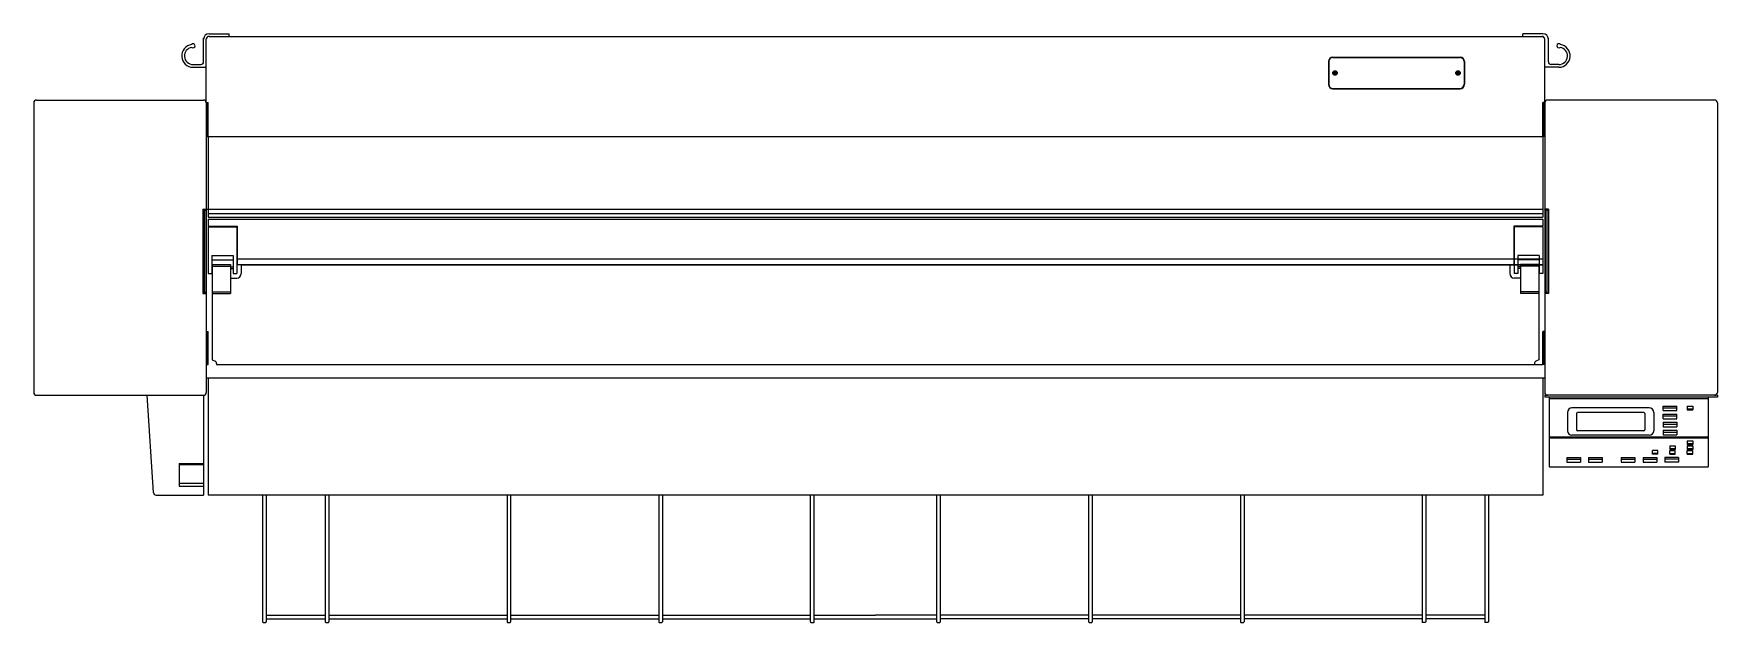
# Model space of a CAD drawing. Extents: x 18.09 to 19.94, y 21.07 to 21.72.
import ezdxf

# ---------------------------------------------------------------- set-up
doc = ezdxf.new("R2010")
doc.units = 0
doc.header["$LTSCALE"] = 0.35
doc.layers.get('0').update_dxf_attribs({"linetype": 'CONTINUOUS'})

msp = doc.modelspace()

# ---------------------------------------------------------------- linework, layer by layer
at = {"color": 0}
for p, q in [((18.2728, 21.6898), (18.2728, 21.7156)), ((18.2758, 21.6838), (18.2758, 21.7147)), ((18.2788, 21.7207), (18.3008, 21.7207)), ((18.2788, 21.7177), (18.3008, 21.7177)), ((18.3008, 21.7177), (18.3008, 21.7207)), ((18.3008, 21.7177), (19.7251, 21.7177)), ((19.7251, 21.7177), (19.7251, 21.7207)), ((19.7471, 21.7207), (19.7251, 21.7207)), ((19.7251, 21.7177), (19.7471, 21.7177)), ((19.7491, 21.6838), (19.7491, 21.7147)), ((19.7531, 21.6898), (19.7531, 21.7156)), ((18.2612, 21.6868), (18.2698, 21.6868)), ((18.2612, 21.6838), (18.2758, 21.6838)), ((18.2758, 21.6447), (18.2758, 21.6838)), ((19.5109, 21.69), (19.5109, 21.665)), ((19.5114, 21.69), (19.5114, 21.665)), ((19.5159, 21.695), (19.6559, 21.695)), ((19.5159, 21.6945), (19.6559, 21.6945)), ((19.6604, 21.69), (19.6604, 21.665)), ((19.6609, 21.69), (19.6609, 21.665)), ((19.7491, 21.6447), (19.7491, 21.6838)), ((19.7646, 21.6838), (19.7501, 21.6838)), ((19.7646, 21.6868), (19.7561, 21.6868)), ((19.5177, 21.678), (19.517, 21.678)), ((19.5177, 21.677), (19.517, 21.677)), ((19.5177, 21.6788), (19.5177, 21.678)), ((19.5177, 21.677), (19.5177, 21.6762)), ((19.5187, 21.6788), (19.5187, 21.678)), ((19.5195, 21.678), (19.5187, 21.678)), ((19.5195, 21.677), (19.5187, 21.677)), ((19.5187, 21.677), (19.5187, 21.6762)), ((19.6523, 21.678), (19.6531, 21.678)), ((19.6523, 21.677), (19.6531, 21.677)), ((19.6531, 21.6788), (19.6531, 21.678)), ((19.6531, 21.677), (19.6531, 21.6762)), ((19.6541, 21.6788), (19.6541, 21.678)), ((19.6541, 21.678), (19.6549, 21.678)), ((19.6541, 21.677), (19.6541, 21.6762)), ((19.6541, 21.677), (19.6549, 21.677)), ((18.0888, 21.6477), (18.2728, 21.6477)), ((19.5159, 21.6605), (19.6559, 21.6605)), ((19.5159, 21.66), (19.6559, 21.66)), ((19.9361, 21.6477), (19.7521, 21.6477)), ((18.0858, 21.6447), (18.0858, 21.3257)), ((18.2758, 21.6448), (18.2778, 21.6448)), ((18.2758, 21.6447), (18.2758, 21.3417)), ((18.2769, 21.6077), (18.2769, 21.6448)), ((18.2778, 21.6077), (18.2778, 21.6448)), ((19.7471, 21.6077), (19.7471, 21.6448)), ((19.7491, 21.6448), (19.7471, 21.6448)), ((19.748, 21.6077), (19.748, 21.6448)), ((19.7491, 21.6447), (19.7491, 21.3417)), ((19.9391, 21.6447), (19.9391, 21.3257)), ((18.2758, 21.6077), (18.2778, 21.6077)), ((18.2778, 21.6077), (18.2778, 21.5187)), ((18.2778, 21.6077), (19.7471, 21.6077)), ((19.7471, 21.6077), (19.7471, 21.5187)), ((19.7491, 21.6077), (19.7471, 21.6077)), ((18.2718, 21.5277), (18.2758, 21.5277)), ((18.2718, 21.5277), (18.2718, 21.4347)), ((18.2735, 21.5264), (18.2718, 21.5277)), ((18.2735, 21.5264), (18.2753, 21.5264)), ((18.2735, 21.5264), (18.2735, 21.4361)), ((18.2753, 21.5264), (18.2758, 21.5277)), ((18.2753, 21.5264), (18.2753, 21.4361)), ((18.2758, 21.5277), (19.7471, 21.5277)), ((18.2778, 21.5227), (19.7471, 21.5227)), ((18.2778, 21.5187), (19.7471, 21.5187)), ((19.7495, 21.5264), (19.7491, 21.5277)), ((19.7531, 21.5277), (19.7491, 21.5277)), ((19.7495, 21.5264), (19.7495, 21.4361)), ((19.7513, 21.5264), (19.7495, 21.5264)), ((19.7513, 21.5264), (19.7531, 21.5277)), ((19.7513, 21.5264), (19.7513, 21.4361)), ((19.7531, 21.5277), (19.7531, 21.4347)), ((18.2778, 21.5167), (19.7471, 21.5167)), ((18.2778, 21.5167), (18.2778, 21.5087)), ((18.2778, 21.5087), (18.3098, 21.5087)), ((18.2778, 21.5082), (18.3093, 21.5082)), ((18.2778, 21.5082), (18.2778, 21.4567)), ((18.3093, 21.5082), (18.3093, 21.4567)), ((18.3098, 21.5087), (18.3098, 21.4667)), ((19.7151, 21.5087), (19.7151, 21.4667)), ((19.7471, 21.5087), (19.7151, 21.5087)), ((19.7471, 21.5082), (19.7156, 21.5082)), ((19.7156, 21.5082), (19.7156, 21.4567)), ((19.7471, 21.5167), (19.7471, 21.5087)), ((19.7471, 21.5082), (19.7471, 21.4567)), ((18.2818, 21.4767), (18.2818, 21.4567)), ((18.2818, 21.4767), (18.3053, 21.4767)), ((18.2818, 21.4717), (18.3053, 21.4717)), ((18.2823, 21.4667), (18.3023, 21.4667)), ((18.2823, 21.4667), (18.2823, 21.4347)), ((18.2823, 21.4647), (18.3023, 21.4647)), ((18.3023, 21.4667), (18.3023, 21.4347)), ((18.3023, 21.4641), (18.3053, 21.4641)), ((18.3023, 21.4621), (18.3053, 21.4621)), ((18.3053, 21.4767), (18.3053, 21.4567)), ((18.3093, 21.4667), (19.7471, 21.4667)), ((18.3098, 21.4727), (19.7471, 21.4727)), ((18.3143, 21.4662), (18.3143, 21.4567)), ((18.3143, 21.4662), (19.7471, 21.4662)), ((19.7106, 21.4662), (19.7106, 21.4567)), ((19.7431, 21.4767), (19.7196, 21.4767)), ((19.7196, 21.4767), (19.7196, 21.4567)), ((19.7431, 21.4717), (19.7196, 21.4717)), ((19.7226, 21.4641), (19.7196, 21.4641)), ((19.7226, 21.4621), (19.7196, 21.4621)), ((19.7226, 21.4667), (19.7226, 21.4347)), ((19.7426, 21.4667), (19.7226, 21.4667)), ((19.7426, 21.4647), (19.7226, 21.4647)), ((19.7426, 21.4667), (19.7426, 21.4347)), ((19.7431, 21.4767), (19.7431, 21.4567)), ((18.2778, 21.4567), (18.2818, 21.4567)), ((18.3023, 21.4517), (18.3093, 21.4517)), ((18.3053, 21.4567), (18.3093, 21.4567)), ((19.7196, 21.4567), (19.7156, 21.4567)), ((19.7226, 21.4517), (19.7156, 21.4517)), ((19.7471, 21.4567), (19.7431, 21.4567)), ((18.2735, 21.4361), (18.2718, 21.4347)), ((18.2718, 21.4347), (18.2758, 21.4347)), ((18.2735, 21.4361), (18.2753, 21.4361)), ((18.2753, 21.4361), (18.2758, 21.4347)), ((18.2823, 21.4367), (18.3023, 21.4367)), ((18.2823, 21.4347), (18.2823, 21.3617)), ((18.2823, 21.4347), (18.3023, 21.4347)), ((19.7426, 21.4367), (19.7226, 21.4367)), ((19.7426, 21.4347), (19.7226, 21.4347)), ((19.7426, 21.4347), (19.7426, 21.3617)), ((19.7495, 21.4361), (19.7491, 21.4347)), ((19.7531, 21.4347), (19.7491, 21.4347)), ((19.7513, 21.4361), (19.7495, 21.4361)), ((19.7513, 21.4361), (19.7531, 21.4347)), ((18.2758, 21.393), (18.2778, 21.393)), ((18.2769, 21.3567), (18.2769, 21.393)), ((18.2778, 21.3567), (18.2778, 21.393)), ((19.7491, 21.393), (19.7471, 21.393)), ((19.7471, 21.3567), (19.7471, 21.393)), ((19.748, 21.3567), (19.748, 21.393)), ((18.2758, 21.3567), (18.2778, 21.3567)), ((18.2823, 21.3617), (18.2854, 21.3602)), ((18.2871, 21.3575), (18.2871, 21.3567)), ((18.2871, 21.3567), (19.7471, 21.3567)), ((19.7378, 21.3575), (19.7378, 21.3567)), ((19.7426, 21.3617), (19.7394, 21.3602)), ((19.7491, 21.3567), (19.7471, 21.3567)), ((18.2758, 21.3417), (18.2778, 21.3417)), ((18.2758, 21.3417), (18.2758, 21.3257)), ((18.2778, 21.3417), (18.2778, 21.2127)), ((18.2778, 21.3417), (19.7471, 21.3417)), ((19.7471, 21.3417), (19.7471, 21.2127)), ((19.7471, 21.3417), (19.7491, 21.3417)), ((19.7491, 21.3417), (19.7491, 21.3257)), ((18.0888, 21.3227), (18.2108, 21.3227)), ((18.2176, 21.2155), (18.2108, 21.3227)), ((18.2108, 21.3227), (18.2728, 21.3227)), ((18.2728, 21.3227), (18.2728, 21.2127)), ((19.7491, 21.3227), (19.7491, 21.3207)), ((19.7521, 21.3227), (19.7491, 21.3227)), ((19.7541, 21.3207), (19.7491, 21.3207)), ((19.9361, 21.3227), (19.7521, 21.3227)), ((19.7541, 21.3207), (19.7541, 21.2442)), ((19.9291, 21.3207), (19.7541, 21.3207)), ((19.9291, 21.3187), (19.7541, 21.3187)), ((19.9391, 21.3207), (19.9291, 21.3207)), ((19.9291, 21.3207), (19.9291, 21.2442)), ((19.9391, 21.3227), (19.9361, 21.3227)), ((19.9391, 21.3227), (19.9391, 21.3207)), ((19.7741, 21.3037), (19.7741, 21.2837)), ((19.8641, 21.3087), (19.7791, 21.3087)), ((19.7841, 21.3027), (19.7841, 21.2847)), ((19.8581, 21.3037), (19.7851, 21.3037)), ((19.8591, 21.3027), (19.8591, 21.2847)), ((19.8691, 21.3037), (19.8691, 21.2837)), ((19.8796, 21.3058), (19.8796, 21.3108)), ((19.8796, 21.3108), (19.8946, 21.3108)), ((19.8796, 21.3088), (19.8946, 21.3088)), ((19.8796, 21.3058), (19.8946, 21.3058)), ((19.8796, 21.3019), (19.8946, 21.3019)), ((19.8796, 21.2969), (19.8796, 21.3019)), ((19.8796, 21.2999), (19.8946, 21.2999)), ((19.8796, 21.2969), (19.8946, 21.2969)), ((19.8946, 21.3058), (19.8946, 21.3108)), ((19.8946, 21.2969), (19.8946, 21.3019)), ((19.906, 21.3107), (19.912, 21.3107)), ((19.906, 21.3107), (19.906, 21.3067)), ((19.906, 21.3077), (19.912, 21.3077)), ((19.906, 21.3067), (19.912, 21.3067)), ((19.912, 21.3107), (19.912, 21.3067)), ((19.7541, 21.2768), (19.9291, 21.2768)), ((19.8641, 21.2787), (19.7791, 21.2787)), ((19.8581, 21.2837), (19.7851, 21.2837)), ((19.8796, 21.293), (19.8796, 21.288)), ((19.8796, 21.293), (19.8946, 21.293)), ((19.8796, 21.291), (19.8946, 21.291)), ((19.8796, 21.288), (19.8946, 21.288)), ((19.8796, 21.2842), (19.8946, 21.2842)), ((19.8796, 21.2842), (19.8796, 21.2792)), ((19.8796, 21.2822), (19.8946, 21.2822)), ((19.8796, 21.2792), (19.8946, 21.2792)), ((19.8946, 21.293), (19.8946, 21.288)), ((19.8946, 21.2842), (19.8946, 21.2792)), ((19.7541, 21.2758), (19.9291, 21.2758)), ((19.8736, 21.2617), (19.8676, 21.2617)), ((19.8676, 21.2577), (19.8676, 21.2617)), ((19.8736, 21.2587), (19.8676, 21.2587)), ((19.8736, 21.2577), (19.8676, 21.2577)), ((19.8736, 21.2577), (19.8736, 21.2617)), ((19.8868, 21.2671), (19.8928, 21.2671)), ((19.8868, 21.2671), (19.8868, 21.2631)), ((19.8868, 21.2641), (19.8928, 21.2641)), ((19.8868, 21.2631), (19.8928, 21.2631)), ((19.8868, 21.2617), (19.8928, 21.2617)), ((19.8868, 21.2577), (19.8868, 21.2617)), ((19.8868, 21.2587), (19.8928, 21.2587)), ((19.8868, 21.2577), (19.8928, 21.2577)), ((19.8928, 21.2671), (19.8928, 21.2631)), ((19.8928, 21.2577), (19.8928, 21.2617)), ((19.906, 21.2725), (19.906, 21.2685)), ((19.906, 21.2725), (19.912, 21.2725)), ((19.906, 21.2695), (19.912, 21.2695)), ((19.906, 21.2685), (19.912, 21.2685)), ((19.906, 21.2671), (19.906, 21.2631)), ((19.906, 21.2671), (19.912, 21.2671)), ((19.906, 21.2641), (19.912, 21.2641)), ((19.906, 21.2631), (19.912, 21.2631)), ((19.906, 21.2577), (19.906, 21.2617)), ((19.906, 21.2617), (19.912, 21.2617)), ((19.906, 21.2587), (19.912, 21.2587)), ((19.906, 21.2577), (19.912, 21.2577)), ((19.912, 21.2725), (19.912, 21.2685)), ((19.912, 21.2671), (19.912, 21.2631)), ((19.912, 21.2577), (19.912, 21.2617)), ((18.2458, 21.2477), (18.2458, 21.2227)), ((18.2458, 21.2477), (18.2728, 21.2477)), ((18.2458, 21.2463), (18.2728, 21.2463)), ((19.9286, 21.2437), (19.7546, 21.2437)), ((19.7734, 21.2542), (19.7734, 21.2492)), ((19.7734, 21.2542), (19.7884, 21.2542)), ((19.7734, 21.2522), (19.7884, 21.2522)), ((19.7734, 21.2492), (19.7884, 21.2492)), ((19.7884, 21.2542), (19.7884, 21.2492)), ((19.7974, 21.2542), (19.8124, 21.2542)), ((19.7974, 21.2542), (19.7974, 21.2492)), ((19.7974, 21.2522), (19.8124, 21.2522)), ((19.7974, 21.2492), (19.8124, 21.2492)), ((19.8124, 21.2542), (19.8124, 21.2492)), ((19.8334, 21.2542), (19.8484, 21.2542)), ((19.8334, 21.2542), (19.8334, 21.2492)), ((19.8334, 21.2522), (19.8484, 21.2522)), ((19.8334, 21.2492), (19.8484, 21.2492)), ((19.8484, 21.2542), (19.8484, 21.2492)), ((19.8574, 21.2542), (19.8574, 21.2492)), ((19.8574, 21.2542), (19.8724, 21.2542)), ((19.8574, 21.2522), (19.8724, 21.2522)), ((19.8574, 21.2492), (19.8724, 21.2492)), ((19.8724, 21.2542), (19.8724, 21.2492)), ((19.8814, 21.2542), (19.8814, 21.2492)), ((19.8964, 21.2542), (19.8814, 21.2542)), ((19.8964, 21.2522), (19.8814, 21.2522)), ((19.8964, 21.2492), (19.8814, 21.2492)), ((19.8964, 21.2542), (19.8964, 21.2492)), ((18.2458, 21.2261), (18.2728, 21.2261)), ((18.2458, 21.2227), (18.2728, 21.2227)), ((18.2728, 21.2261), (18.2728, 21.2127)), ((18.2206, 21.2127), (18.2728, 21.2127)), ((18.3378, 21.2127), (18.2778, 21.2127)), ((18.3378, 21.2127), (18.3378, 21.0732)), ((19.6871, 21.2127), (18.3378, 21.2127)), ((18.3418, 21.2127), (18.3418, 21.0767)), ((18.4068, 21.2127), (18.4068, 21.0767)), ((18.4108, 21.2127), (18.4108, 21.0767)), ((18.6068, 21.2127), (18.6068, 21.0767)), ((18.6108, 21.2127), (18.6108, 21.0767)), ((18.7738, 21.2127), (18.7738, 21.0767)), ((18.7778, 21.2127), (18.7778, 21.0767)), ((18.9409, 21.0767), (18.9409, 21.2127)), ((18.9449, 21.0767), (18.9449, 21.2127)), ((19.0799, 21.0767), (19.0799, 21.2127)), ((19.0839, 21.0767), (19.0839, 21.2127)), ((19.247, 21.2127), (19.247, 21.0767)), ((19.251, 21.2127), (19.251, 21.0767)), ((19.4141, 21.2127), (19.4141, 21.0767)), ((19.4181, 21.2127), (19.4181, 21.0767)), ((19.6141, 21.2127), (19.6141, 21.0767)), ((19.6181, 21.2127), (19.6181, 21.0767)), ((19.6831, 21.2127), (19.6831, 21.0767)), ((19.7471, 21.2127), (19.6871, 21.2127)), ((19.6871, 21.2127), (19.6871, 21.0732)), ((18.3383, 21.0727), (18.3413, 21.0727)), ((18.3418, 21.0807), (18.4068, 21.0807)), ((18.3418, 21.0767), (18.4068, 21.0767)), ((18.3418, 21.0767), (18.3418, 21.0732)), ((18.4068, 21.0767), (18.4068, 21.0732)), ((18.4073, 21.0727), (18.4103, 21.0727)), ((18.4108, 21.0807), (18.6068, 21.0807)), ((18.4108, 21.0767), (18.6068, 21.0767)), ((18.4108, 21.0767), (18.4108, 21.0732)), ((18.6068, 21.0767), (18.6068, 21.0732)), ((18.6073, 21.0727), (18.6103, 21.0727)), ((18.6108, 21.0807), (18.7738, 21.0807)), ((18.6108, 21.0767), (18.6108, 21.0732)), ((18.6108, 21.0767), (18.7738, 21.0767)), ((18.7738, 21.0767), (18.7738, 21.0732)), ((18.7743, 21.0727), (18.7773, 21.0727)), ((18.7778, 21.0807), (18.9409, 21.0807)), ((18.7778, 21.0767), (18.9409, 21.0767)), ((18.7778, 21.0767), (18.7778, 21.0732)), ((18.9409, 21.0732), (18.9409, 21.0767)), ((18.9414, 21.0727), (18.9444, 21.0727)), ((18.9449, 21.0807), (19.0124, 21.0807)), ((18.9449, 21.0732), (18.9449, 21.0767)), ((18.9449, 21.0767), (19.0799, 21.0767)), ((19.0799, 21.0807), (19.0124, 21.0807)), ((19.0799, 21.0732), (19.0799, 21.0767)), ((19.0804, 21.0727), (19.0834, 21.0727)), ((19.247, 21.0807), (19.0839, 21.0807)), ((19.0839, 21.0732), (19.0839, 21.0767)), ((19.247, 21.0767), (19.0839, 21.0767)), ((19.247, 21.0767), (19.247, 21.0732)), ((19.2475, 21.0727), (19.2505, 21.0727)), ((19.4141, 21.0807), (19.251, 21.0807)), ((19.251, 21.0767), (19.251, 21.0732)), ((19.4141, 21.0767), (19.251, 21.0767)), ((19.4141, 21.0767), (19.4141, 21.0732)), ((19.4146, 21.0727), (19.4176, 21.0727)), ((19.6141, 21.0807), (19.4181, 21.0807)), ((19.6141, 21.0767), (19.4181, 21.0767)), ((19.4181, 21.0767), (19.4181, 21.0732)), ((19.6141, 21.0767), (19.6141, 21.0732)), ((19.6176, 21.0727), (19.6146, 21.0727)), ((19.6831, 21.0807), (19.6181, 21.0807)), ((19.6831, 21.0767), (19.6181, 21.0767)), ((19.6181, 21.0767), (19.6181, 21.0732)), ((19.6831, 21.0767), (19.6831, 21.0732)), ((19.6866, 21.0727), (19.6836, 21.0727))]:
    msp.add_line(p, q, dxfattribs=at)
for centre, radius in [((19.5182, 21.6775), 0.0025), ((19.5182, 21.6775), 0.002), ((19.5182, 21.6775), 0.000382), ((19.6536, 21.6775), 0.0025), ((19.6536, 21.6775), 0.002), ((19.6536, 21.6775), 0.000382)]:
    msp.add_circle(centre, radius, dxfattribs=at)
for centre, radius, start, end in [((18.2612, 21.6963), 0.0125, 97.7149, 270), ((18.2612, 21.6963), 0.0095, 98.8517, 270), ((18.2612, 21.7073), 0.00218, 227.8171, 140.4273), ((18.2788, 21.7147), 0.006, 90, 180), ((18.2788, 21.7147), 0.003, 90, 180), ((19.7461, 21.7147), 0.003, 0, 90), ((19.7471, 21.7147), 0.006, 0, 90), ((19.7646, 21.7073), 0.00218, 39.5727, 312.1829), ((19.7646, 21.6963), 0.0125, 270, 82.2851), ((19.7646, 21.6963), 0.0095, 270, 81.1483), ((18.2698, 21.6898), 0.003, 270, 0), ((19.5159, 21.69), 0.005, 90, 180), ((19.5159, 21.69), 0.0045, 90, 180), ((19.6559, 21.69), 0.005, 0, 90), ((19.6559, 21.69), 0.0045, 0, 90), ((19.7561, 21.6898), 0.003, 180, 270), ((19.517, 21.6775), 0.0005, 90, 270), ((19.5182, 21.6788), 0.0005, 0, 180), ((19.5182, 21.6762), 0.0005, 180, 0), ((19.5195, 21.6775), 0.0005, 270, 90), ((19.6523, 21.6775), 0.0005, 90, 270), ((19.6536, 21.6788), 0.0005, 0, 180), ((19.6536, 21.6762), 0.0005, 180, 0), ((19.6549, 21.6775), 0.0005, 270, 90), ((18.0888, 21.6447), 0.003, 90, 180), ((18.2728, 21.6447), 0.003, 0, 90), ((19.5159, 21.665), 0.005, 180, 270), ((19.5159, 21.665), 0.0045, 180, 270), ((19.6559, 21.665), 0.005, 270, 0), ((19.6559, 21.665), 0.0045, 270, 0), ((19.7521, 21.6447), 0.003, 90, 180), ((19.9361, 21.6447), 0.003, 0, 90), ((18.3093, 21.4567), 0.005, 270, 0), ((19.7156, 21.4567), 0.005, 180, 270), ((18.2841, 21.3575), 0.003, 360, 63.6705), ((19.7408, 21.3575), 0.003, 116.3295, 180), ((18.0888, 21.3257), 0.003, 180, 270), ((18.2728, 21.3257), 0.003, 270, 0), ((19.7521, 21.3257), 0.003, 180, 270), ((19.9361, 21.3257), 0.003, 270, 0), ((19.7791, 21.3037), 0.005, 90, 180), ((19.7851, 21.3027), 0.001, 90, 180), ((19.8581, 21.3027), 0.001, 360, 90), ((19.8641, 21.3037), 0.005, 360, 90), ((19.7791, 21.2837), 0.005, 180, 270), ((19.7851, 21.2847), 0.001, 180, 270), ((19.8581, 21.2847), 0.001, 270, 360), ((19.8641, 21.2837), 0.005, 270, 360), ((19.7546, 21.2442), 0.0005, 180, 270), ((19.9286, 21.2442), 0.0005, 270, 0), ((18.2206, 21.2157), 0.003, 183.6412, 270), ((18.3383, 21.0732), 0.0005, 180, 270), ((18.3413, 21.0732), 0.0005, 270, 0), ((18.4073, 21.0732), 0.0005, 180, 270), ((18.4103, 21.0732), 0.0005, 270, 0), ((18.6073, 21.0732), 0.0005, 180, 270), ((18.6103, 21.0732), 0.0005, 270, 0), ((18.7743, 21.0732), 0.0005, 180, 270), ((18.7773, 21.0732), 0.0005, 270, 0), ((18.9414, 21.0732), 0.0005, 180, 270), ((18.9444, 21.0732), 0.0005, 270, 0), ((19.0804, 21.0732), 0.0005, 180, 270), ((19.0834, 21.0732), 0.0005, 270, 0), ((19.2475, 21.0732), 0.0005, 180, 270), ((19.2505, 21.0732), 0.0005, 270, 0), ((19.4146, 21.0732), 0.0005, 180, 270), ((19.4176, 21.0732), 0.0005, 270, 0), ((19.6146, 21.0732), 0.0005, 180, 270), ((19.6176, 21.0732), 0.0005, 270, 360), ((19.6836, 21.0732), 0.0005, 180, 270), ((19.6866, 21.0732), 0.0005, 270, 360)]:
    msp.add_arc(centre, radius, start, end, dxfattribs=at)

doc.saveas('drawing.dxf')
